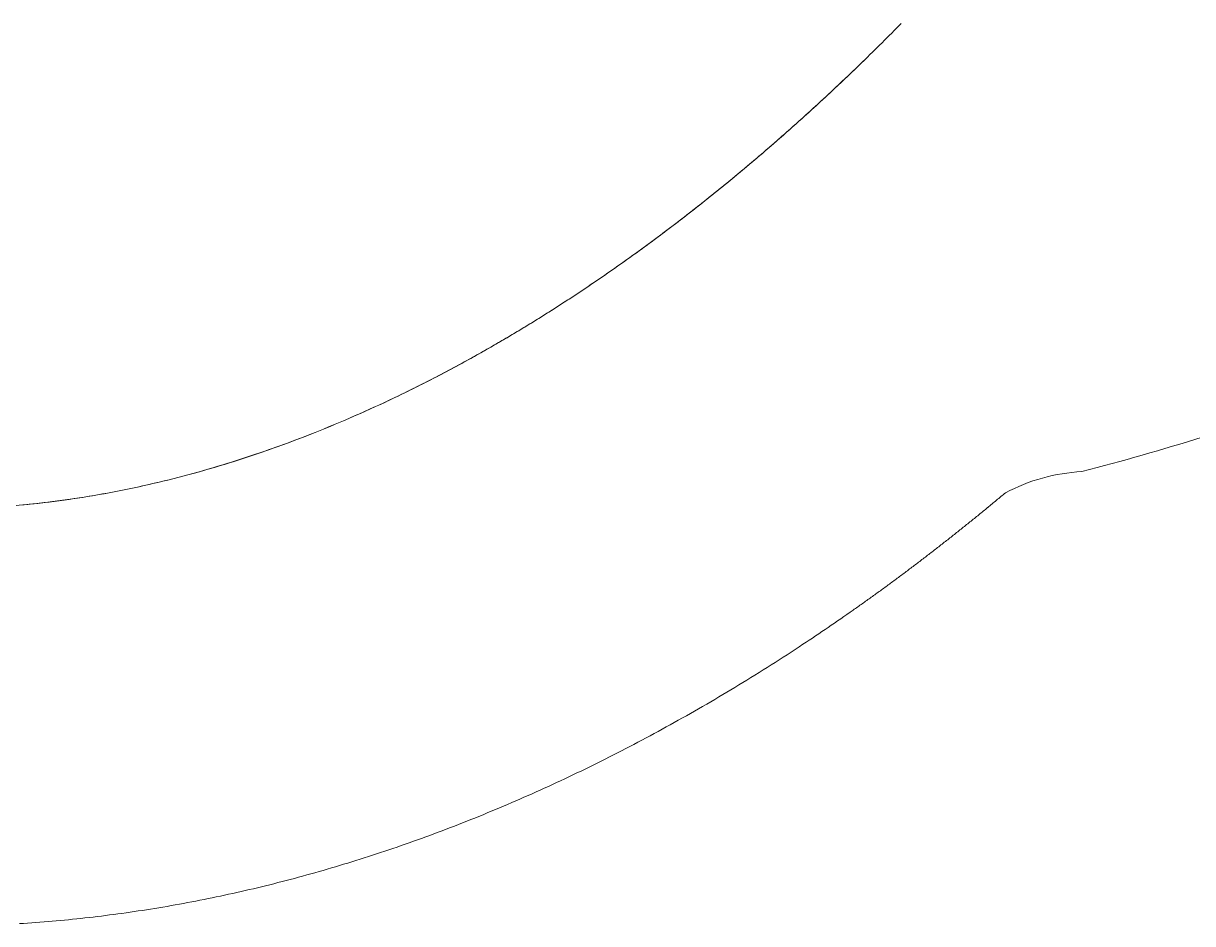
# Model space of a CAD drawing. Header units: millimetres. Extents: x 8533 to 164433, y 5768 to 115327.
# Drawn here: x 57046.2 to 57113.4, y 107542.3 to 107594 of the extents above; entities that cross this region are included whole.
import ezdxf

# ---------------------------------------------------------------- set-up
doc = ezdxf.new("R2010")
doc.units = ezdxf.units.MM
doc.header["$LTSCALE"] = 250
doc.layers.add('06_G-ENP_심볼', color=3, linetype='Continuous')
doc.layers.add('G-ENP', color=1, linetype='Continuous')

# ---------------------------------------------------------------- blocks, each defined once
blk = doc.blocks.new('zw$82BC')
at = {"layer": 'G-ENP', "color": 8, "lineweight": 0}
for centre, radius, start, end in [((16.13056, 91.10335), 1.72291, 314.13147, 315.44322), ((16.18115, 91.05119), 1.65025, 312.78313, 314.13169), ((16.17929, 91.05315), 1.65295, 312.83442, 314.18157), ((16.22929, 90.99916), 1.57936, 311.39597, 312.78336), ((16.22753, 91.00111), 1.58198, 311.44876, 312.83466), ((16.27492, 90.94739), 1.51036, 309.96793, 311.39621), ((16.27325, 90.94933), 1.51291, 310.02229, 311.449), ((16.31794, 90.89605), 1.44337, 308.49688, 309.96817), ((16.31637, 90.89797), 1.44585, 308.5529, 310.02253), ((16.35831, 90.84529), 1.37851, 306.98068, 308.49713), ((16.35684, 90.84718), 1.38091, 307.03843, 308.55314), ((16.39597, 90.79526), 1.31589, 305.41713, 306.98092), ((16.39461, 90.79712), 1.3182, 305.4767, 307.03867), ((16.43091, 90.74612), 1.2556, 303.80407, 305.41737), ((16.42965, 90.74795), 1.25782, 303.86554, 305.47694), ((16.4631, 90.69804), 1.19773, 302.13935, 303.80431), ((16.46194, 90.69982), 1.19986, 302.20279, 303.86577), ((16.49255, 90.65115), 1.14237, 300.42086, 302.13957), ((16.49149, 90.65289), 1.1444, 300.48635, 302.20301), ((16.5097, 90.62167), 1.10826, 298.69855, 300.42787), ((16.50875, 90.62334), 1.11018, 298.76423, 300.4923), ((16.54139, 90.5641), 1.04255, 296.95204, 298.75867), ((16.54226, 90.56246), 1.04069, 296.88309, 298.69192), ((16.56401, 90.51954), 0.99257, 295.01485, 296.88325), ((16.56324, 90.52112), 0.99433, 295.08607, 296.9522), ((16.58319, 90.47843), 0.9472, 293.08549, 295.01498), ((16.58252, 90.47994), 0.94886, 293.15902, 295.0862), ((16.59988, 90.43927), 0.90464, 291.09374, 293.08558), ((16.5993, 90.4407), 0.90618, 291.16964, 293.15911), ((16.61419, 90.40218), 0.86489, 289.03874, 291.09378), ((16.61369, 90.40354), 0.86633, 289.11702, 291.16968), ((16.94122, 91.65286), 2.15349, 284.73666, 287.14801), ((16.62622, 90.36731), 0.82799, 286.92003, 289.03871), ((16.62581, 90.36857), 0.82933, 287.0007, 289.117), ((16.63613, 90.33475), 0.79396, 284.73767, 286.91993), ((16.63579, 90.33593), 0.79519, 284.82073, 287.00061), ((16.64406, 90.30462), 0.76281, 282.49234, 284.73749), ((16.64379, 90.3057), 0.76393, 282.57774, 284.82055), ((17.49564, 89.43842), 0.13194, 92.87456, 118.05534), ((16.65018, 90.27702), 0.73454, 280.18537, 282.49207), ((16.64998, 90.27801), 0.73555, 280.27305, 282.57748), ((16.65773, 90.22975), 0.68666, 275.39561, 277.81837), ((16.65764, 90.23054), 0.68745, 275.48755, 277.90824), ((16.65467, 90.25203), 0.70915, 277.81883, 280.18501), ((16.65453, 90.25292), 0.71005, 277.9087, 280.27269), ((16.25355, 90.96509), 1.83881, 309.40336, 309.6622), ((16.23358, 90.98917), 1.87009, 309.66221, 309.91734), ((16.65953, 90.21092), 0.66774, 273.01326, 275.48698), ((16.27274, 90.94172), 1.80857, 309.14082, 309.40336), ((16.30895, 90.89702), 1.75105, 308.60469, 308.87459), ((16.2912, 90.91904), 1.77932, 308.87459, 309.14082), ((16.3424, 90.85492), 1.69727, 308.0539, 308.33112), ((16.32601, 90.87566), 1.72371, 308.33112, 308.60469), ((16.35816, 90.8348), 1.67172, 307.77305, 308.0539), ((16.38781, 90.79633), 1.62315, 307.20053, 307.48858), ((16.37329, 90.81528), 1.64702, 307.48859, 307.77305), ((16.41515, 90.76014), 1.57779, 306.61372, 306.90889), ((16.40176, 90.77796), 1.60008, 306.9089, 307.20052), ((16.42799, 90.74286), 1.55626, 306.31502, 306.61371), ((16.4521, 90.70987), 1.5154, 305.70716, 306.01282), ((16.4403, 90.72611), 1.53547, 306.01282, 306.31501), ((16.47424, 90.6789), 1.47733, 305.08557, 305.39806), ((16.46341, 90.69414), 1.49602, 305.39807, 305.70716), ((16.45581, 90.70552), 1.50971, 303.40994, 305.07701), ((16.47609, 90.67401), 1.47223, 301.28555, 303.42669), ((16.5114, 90.61589), 1.40423, 299.07967, 301.28565), ((16.54229, 90.56034), 1.34067, 296.8079, 299.07972), ((16.56893, 90.50761), 1.2816, 294.46966, 296.80788), ((16.59155, 90.45793), 1.227, 292.0649, 294.46957), ((16.61037, 90.4115), 1.17691, 289.59417, 292.06472), ((16.62566, 90.36855), 1.13132, 287.05873, 289.5939), ((16.63773, 90.32927), 1.09022, 284.4606, 287.05835), ((16.64687, 90.29383), 1.05362, 281.80265, 284.46011), ((16.65345, 90.2624), 1.02152, 279.08864, 281.80204), ((16.65783, 90.23514), 0.9939, 276.32326, 279.08791), ((16.66039, 90.21215), 0.97078, 273.51212, 276.32241)]:
    blk.add_arc(centre, radius, start, end, dxfattribs=at)

msp = doc.modelspace()

# ---------------------------------------------------------------- block references
at = {"layer": '06_G-ENP_심볼', "color": 0, "xscale": 79.36842069133647, "yscale": 79.36842069133647, "zscale": 79.36842069133647}
msp.add_blockref('zw$82BC', (55718.946, 100459.202, -0.324), dxfattribs=at)

doc.saveas('drawing.dxf')
